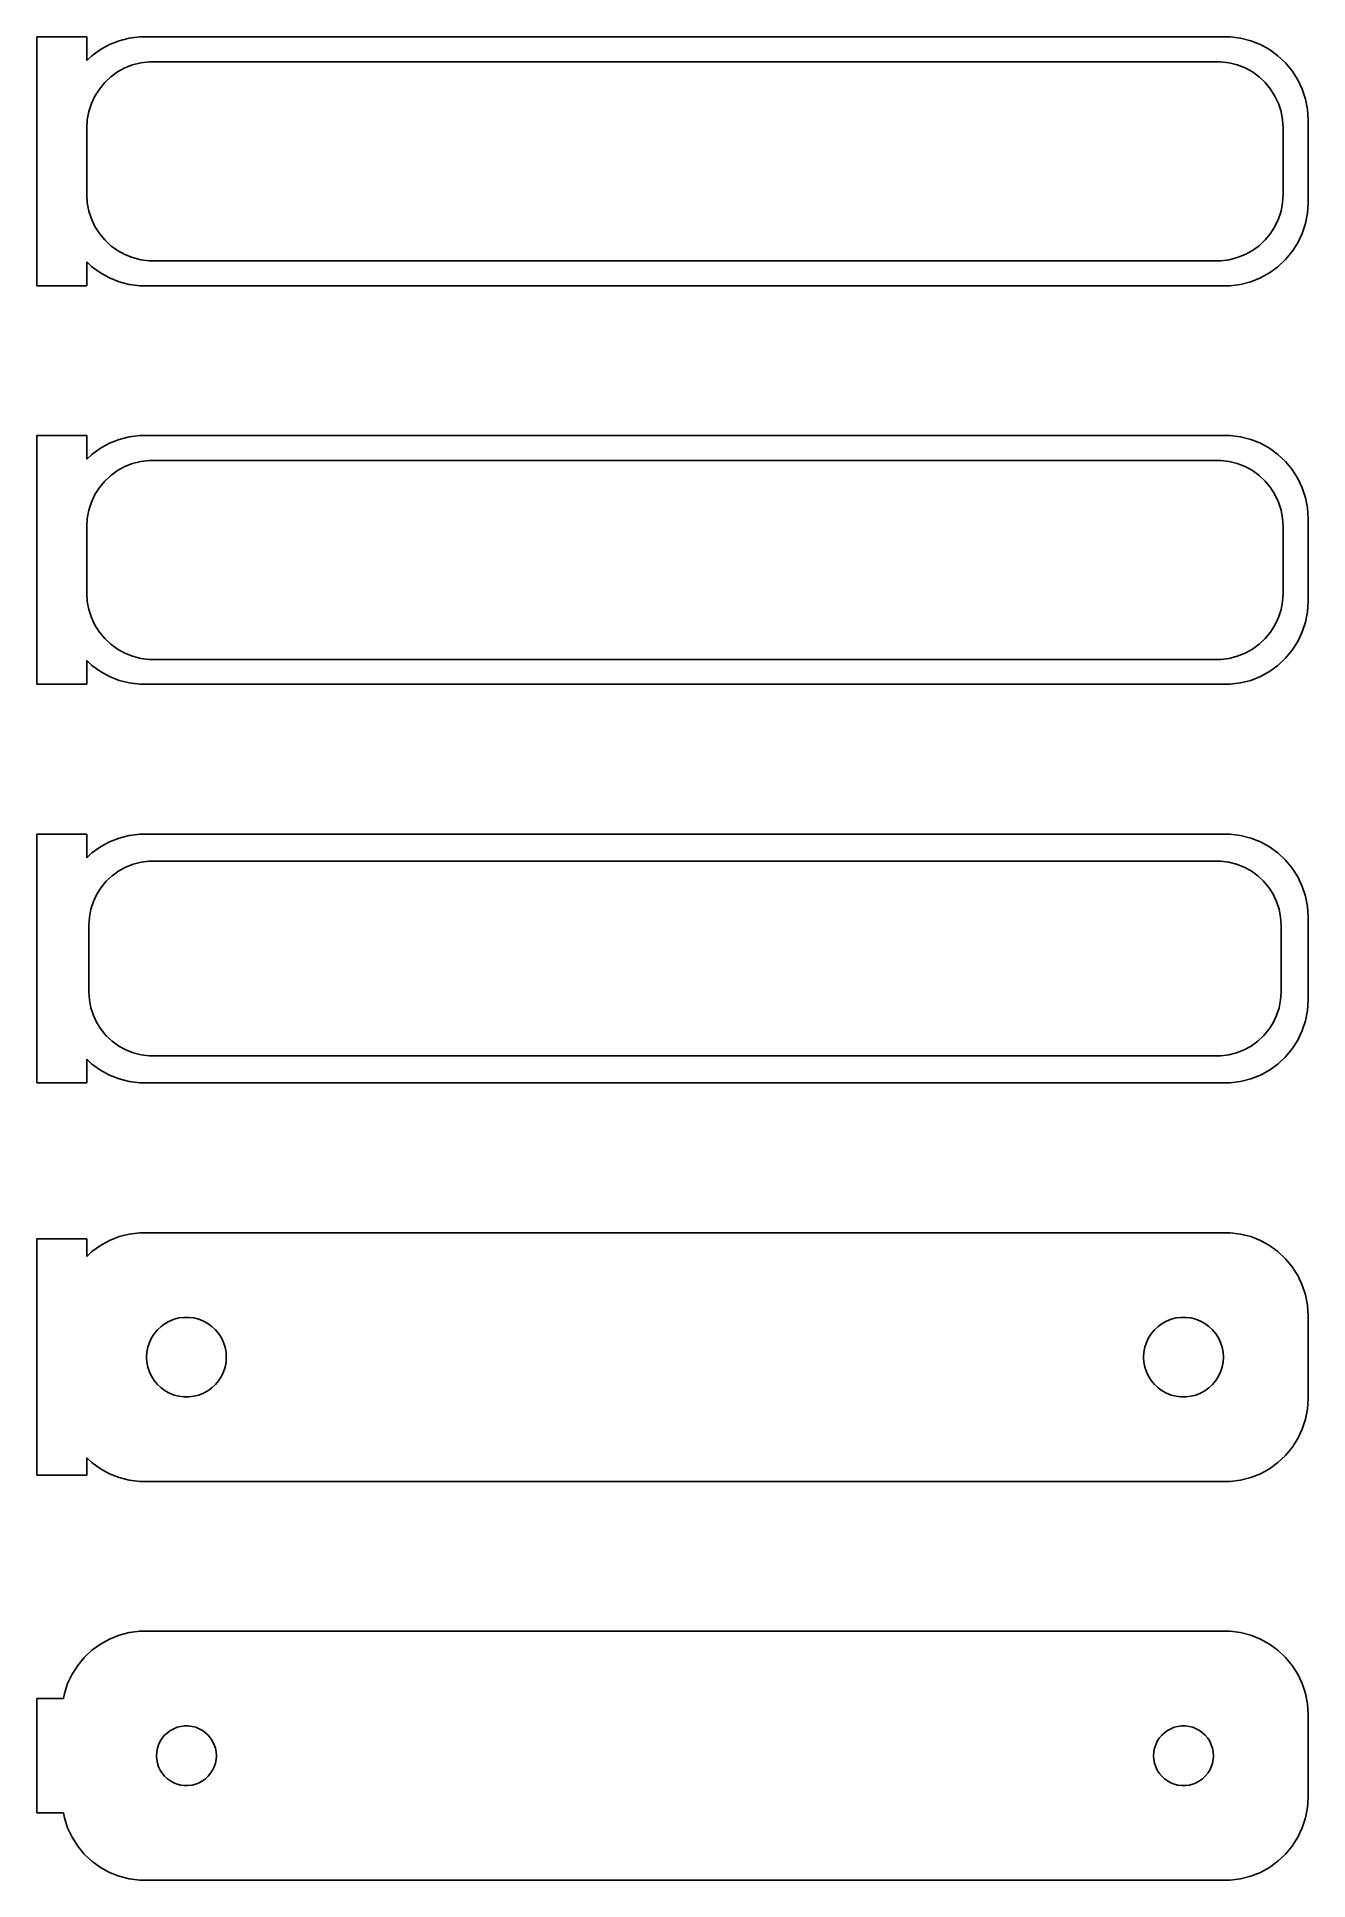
# Model space of a CAD drawing. Header units: metres. Extents: x -39 to 38, y 89 to 199.
import ezdxf

# ---------------------------------------------------------------- set-up
doc = ezdxf.new("R2010")
doc.units = ezdxf.units.M

msp = doc.modelspace()

# ---------------------------------------------------------------- linework, layer by layer
for p, q in [((-36, 199.49), (-39, 199.49)), ((-39, 199.49), (-39, 184.51)), ((-36, 198.059), (-36, 199.49)), ((-35.1791, 198.722), (-35.6871, 198.353)), ((-34.6289, 199.024), (-35.1791, 198.722)), ((-34.0451, 199.255), (-34.6289, 199.024)), ((-33.4369, 199.411), (-34.0451, 199.255)), ((-32.8139, 199.49), (-33.4369, 199.411)), ((32.8139, 199.49), (-32.8139, 199.49)), ((33.4369, 199.411), (32.8139, 199.49)), ((34.0451, 199.255), (33.4369, 199.411)), ((34.6289, 199.024), (34.0451, 199.255)), ((35.1791, 198.722), (34.6289, 199.024)), ((35.6871, 198.353), (35.1791, 198.722)), ((-35.6871, 198.353), (-36, 198.059)), ((-34.1433, 197.377), (-33.7031, 197.619)), ((-33.7031, 197.619), (-33.2361, 197.804)), ((-33.2361, 197.804), (-32.7495, 197.929)), ((-32.7495, 197.929), (-32.2512, 197.992)), ((-32.2512, 197.992), (32.2512, 197.992)), ((32.2512, 197.992), (32.7495, 197.929)), ((32.7495, 197.929), (33.2361, 197.804)), ((33.2361, 197.804), (33.7031, 197.619)), ((33.7031, 197.619), (34.1433, 197.377)), ((36.1448, 197.923), (35.6871, 198.353)), ((36.5451, 197.439), (36.1448, 197.923)), ((-35.2361, 196.351), (-34.9159, 196.738)), ((-34.9159, 196.738), (-34.5497, 197.082)), ((-34.5497, 197.082), (-34.1433, 197.377)), ((34.1433, 197.377), (34.5497, 197.082)), ((34.5497, 197.082), (34.9159, 196.738)), ((34.9159, 196.738), (35.2361, 196.351)), ((36.8815, 196.909), (36.5451, 197.439)), ((37.1489, 196.341), (36.8815, 196.909)), ((-35.8743, 194.995), (-35.7191, 195.472)), ((-35.7191, 195.472), (-35.5052, 195.927)), ((-35.5052, 195.927), (-35.2361, 196.351)), ((35.2361, 196.351), (35.5052, 195.927)), ((35.5052, 195.927), (35.7191, 195.472)), ((35.7191, 195.472), (35.8743, 194.995)), ((37.3429, 195.743), (37.1489, 196.341)), ((37.4606, 195.127), (37.3429, 195.743)), ((-36, 194), (-35.9685, 194.501)), ((-35.9685, 194.501), (-35.8743, 194.995)), ((35.8743, 194.995), (35.9685, 194.501)), ((35.9685, 194.501), (36, 194)), ((37.5, 194.5), (37.4606, 195.127)), ((37.5, 189.5), (37.5, 194.5)), ((-36, 190), (-36, 194)), ((36, 194), (36, 190)), ((-35.9685, 189.499), (-36, 190)), ((36, 190), (35.9685, 189.499)), ((-35.8743, 189.005), (-35.9685, 189.499)), ((-35.7191, 188.528), (-35.8743, 189.005)), ((35.8743, 189.005), (35.7191, 188.528)), ((35.9685, 189.499), (35.8743, 189.005)), ((37.3429, 188.257), (37.4606, 188.873)), ((37.4606, 188.873), (37.5, 189.5)), ((-35.5052, 188.073), (-35.7191, 188.528)), ((-35.2361, 187.649), (-35.5052, 188.073)), ((-34.9159, 187.262), (-35.2361, 187.649)), ((35.2361, 187.649), (34.9159, 187.262)), ((35.5052, 188.073), (35.2361, 187.649)), ((35.7191, 188.528), (35.5052, 188.073)), ((36.8815, 187.091), (37.1489, 187.659)), ((37.1489, 187.659), (37.3429, 188.257)), ((-34.5497, 186.918), (-34.9159, 187.262)), ((-34.1433, 186.623), (-34.5497, 186.918)), ((-33.7031, 186.381), (-34.1433, 186.623)), ((34.1433, 186.623), (33.7031, 186.381)), ((34.5497, 186.918), (34.1433, 186.623)), ((34.9159, 187.262), (34.5497, 186.918)), ((36.1448, 186.077), (36.5451, 186.561)), ((36.5451, 186.561), (36.8815, 187.091)), ((-36, 185.941), (-35.6871, 185.647)), ((-36, 184.51), (-36, 185.941)), ((-35.6871, 185.647), (-35.1791, 185.278)), ((-33.2361, 186.196), (-33.7031, 186.381)), ((-32.7495, 186.071), (-33.2361, 186.196)), ((-32.2512, 186.008), (-32.7495, 186.071)), ((32.2512, 186.008), (-32.2512, 186.008)), ((32.7495, 186.071), (32.2512, 186.008)), ((33.2361, 186.196), (32.7495, 186.071)), ((33.7031, 186.381), (33.2361, 186.196)), ((35.1791, 185.278), (35.6871, 185.647)), ((35.6871, 185.647), (36.1448, 186.077)), ((-39, 184.51), (-36, 184.51)), ((-35.1791, 185.278), (-34.6289, 184.976)), ((-34.6289, 184.976), (-34.0451, 184.745)), ((-34.0451, 184.745), (-33.4369, 184.589)), ((-33.4369, 184.589), (-32.8139, 184.51)), ((-32.8139, 184.51), (32.8139, 184.51)), ((32.8139, 184.51), (33.4369, 184.589)), ((33.4369, 184.589), (34.0451, 184.745)), ((34.0451, 184.745), (34.6289, 184.976)), ((34.6289, 184.976), (35.1791, 185.278)), ((-36, 175.49), (-39, 175.49)), ((-39, 175.49), (-39, 160.51)), ((-36, 174.059), (-36, 175.49)), ((-33.4369, 175.411), (-34.0451, 175.255)), ((-32.8139, 175.49), (-33.4369, 175.411)), ((32.8139, 175.49), (-32.8139, 175.49)), ((33.4369, 175.411), (32.8139, 175.49)), ((34.0451, 175.255), (33.4369, 175.411)), ((-35.6871, 174.353), (-36, 174.059)), ((-35.1791, 174.722), (-35.6871, 174.353)), ((-34.6289, 175.024), (-35.1791, 174.722)), ((-34.0451, 175.255), (-34.6289, 175.024)), ((34.6289, 175.024), (34.0451, 175.255)), ((35.1791, 174.722), (34.6289, 175.024)), ((35.6871, 174.353), (35.1791, 174.722)), ((36.1448, 173.923), (35.6871, 174.353)), ((-34.5497, 173.082), (-34.1433, 173.377)), ((-34.1433, 173.377), (-33.7031, 173.619)), ((-33.7031, 173.619), (-33.2361, 173.804)), ((-33.2361, 173.804), (-32.7495, 173.929)), ((-32.7495, 173.929), (-32.2512, 173.992)), ((-32.2512, 173.992), (32.2512, 173.992)), ((32.2512, 173.992), (32.7495, 173.929)), ((32.7495, 173.929), (33.2361, 173.804)), ((33.2361, 173.804), (33.7031, 173.619)), ((33.7031, 173.619), (34.1433, 173.377)), ((34.1433, 173.377), (34.5497, 173.082)), ((36.5451, 173.439), (36.1448, 173.923)), ((36.8815, 172.909), (36.5451, 173.439)), ((-35.5052, 171.927), (-35.2361, 172.351)), ((-35.2361, 172.351), (-34.9159, 172.738)), ((-34.9159, 172.738), (-34.5497, 173.082)), ((34.5497, 173.082), (34.9159, 172.738)), ((34.9159, 172.738), (35.2361, 172.351)), ((35.2361, 172.351), (35.5052, 171.927)), ((37.1489, 172.341), (36.8815, 172.909)), ((37.3429, 171.743), (37.1489, 172.341)), ((-35.9685, 170.501), (-35.8743, 170.995)), ((-35.8743, 170.995), (-35.7191, 171.472)), ((-35.7191, 171.472), (-35.5052, 171.927)), ((35.5052, 171.927), (35.7191, 171.472)), ((35.7191, 171.472), (35.8743, 170.995)), ((35.8743, 170.995), (35.9685, 170.501)), ((37.4606, 171.127), (37.3429, 171.743)), ((37.5, 170.5), (37.4606, 171.127)), ((-36, 170), (-35.9685, 170.501)), ((-36, 166), (-36, 170)), ((35.9685, 170.501), (36, 170)), ((36, 170), (36, 166)), ((37.5, 165.5), (37.5, 170.5)), ((-35.9685, 165.499), (-36, 166)), ((-35.8743, 165.005), (-35.9685, 165.499)), ((35.9685, 165.499), (35.8743, 165.005)), ((36, 166), (35.9685, 165.499)), ((37.4606, 164.873), (37.5, 165.5)), ((-35.7191, 164.528), (-35.8743, 165.005)), ((-35.5052, 164.073), (-35.7191, 164.528)), ((35.7191, 164.528), (35.5052, 164.073)), ((35.8743, 165.005), (35.7191, 164.528)), ((37.1489, 163.659), (37.3429, 164.257)), ((37.3429, 164.257), (37.4606, 164.873)), ((-35.2361, 163.649), (-35.5052, 164.073)), ((-34.9159, 163.262), (-35.2361, 163.649)), ((-34.5497, 162.918), (-34.9159, 163.262)), ((34.9159, 163.262), (34.5497, 162.918)), ((35.2361, 163.649), (34.9159, 163.262)), ((35.5052, 164.073), (35.2361, 163.649)), ((36.8815, 163.091), (37.1489, 163.659)), ((-34.1433, 162.623), (-34.5497, 162.918)), ((-33.7031, 162.381), (-34.1433, 162.623)), ((-33.2361, 162.196), (-33.7031, 162.381)), ((-32.7495, 162.071), (-33.2361, 162.196)), ((-32.2512, 162.008), (-32.7495, 162.071)), ((32.7495, 162.071), (32.2512, 162.008)), ((33.2361, 162.196), (32.7495, 162.071)), ((33.7031, 162.381), (33.2361, 162.196)), ((34.1433, 162.623), (33.7031, 162.381)), ((34.5497, 162.918), (34.1433, 162.623)), ((35.6871, 161.647), (36.1448, 162.077)), ((36.1448, 162.077), (36.5451, 162.561)), ((36.5451, 162.561), (36.8815, 163.091)), ((-36, 161.941), (-35.6871, 161.647)), ((-36, 160.51), (-36, 161.941)), ((-35.6871, 161.647), (-35.1791, 161.278)), ((-35.1791, 161.278), (-34.6289, 160.976)), ((-34.6289, 160.976), (-34.0451, 160.745)), ((32.2512, 162.008), (-32.2512, 162.008)), ((34.0451, 160.745), (34.6289, 160.976)), ((34.6289, 160.976), (35.1791, 161.278)), ((35.1791, 161.278), (35.6871, 161.647)), ((-39, 160.51), (-36, 160.51)), ((-34.0451, 160.745), (-33.4369, 160.589)), ((-33.4369, 160.589), (-32.8139, 160.51)), ((-32.8139, 160.51), (32.8139, 160.51)), ((32.8139, 160.51), (33.4369, 160.589)), ((33.4369, 160.589), (34.0451, 160.745)), ((-36, 151.49), (-39, 151.49)), ((-39, 151.49), (-39, 136.51)), ((-36, 150.059), (-36, 151.49)), ((-34.6289, 151.024), (-35.1791, 150.722)), ((-34.0451, 151.255), (-34.6289, 151.024)), ((-33.4369, 151.411), (-34.0451, 151.255)), ((-32.8139, 151.49), (-33.4369, 151.411)), ((32.8139, 151.49), (-32.8139, 151.49)), ((33.4369, 151.411), (32.8139, 151.49)), ((34.0451, 151.255), (33.4369, 151.411)), ((34.6289, 151.024), (34.0451, 151.255)), ((35.1791, 150.722), (34.6289, 151.024)), ((-35.6871, 150.353), (-36, 150.059)), ((-35.1791, 150.722), (-35.6871, 150.353)), ((-32.7256, 149.804), (-32.2432, 149.865)), ((-32.2432, 149.865), (32.2432, 149.865)), ((32.2432, 149.865), (32.7256, 149.804)), ((35.6871, 150.353), (35.1791, 150.722)), ((36.1448, 149.923), (35.6871, 150.353)), ((36.5451, 149.439), (36.1448, 149.923)), ((-34.823, 148.651), (-34.4685, 148.984)), ((-34.4685, 148.984), (-34.0751, 149.27)), ((-34.0751, 149.27), (-33.6489, 149.504)), ((-33.6489, 149.504), (-33.1967, 149.683)), ((-33.1967, 149.683), (-32.7256, 149.804)), ((32.7256, 149.804), (33.1967, 149.683)), ((33.1967, 149.683), (33.6489, 149.504)), ((33.6489, 149.504), (34.0751, 149.27)), ((34.0751, 149.27), (34.4685, 148.984)), ((34.4685, 148.984), (34.823, 148.651)), ((36.8815, 148.909), (36.5451, 149.439)), ((37.1489, 148.341), (36.8815, 148.909)), ((-35.6007, 147.426), (-35.3936, 147.866)), ((-35.3936, 147.866), (-35.133, 148.276)), ((-35.133, 148.276), (-34.823, 148.651)), ((34.823, 148.651), (35.133, 148.276)), ((35.133, 148.276), (35.3936, 147.866)), ((35.3936, 147.866), (35.6007, 147.426)), ((37.3429, 147.743), (37.1489, 148.341)), ((37.4606, 147.127), (37.3429, 147.743)), ((-35.8421, 146.485), (-35.751, 146.963)), ((-35.751, 146.963), (-35.6007, 147.426)), ((35.6007, 147.426), (35.751, 146.963)), ((35.751, 146.963), (35.8421, 146.485)), ((37.5, 146.5), (37.4606, 147.127)), ((37.5, 141.5), (37.5, 146.5)), ((-35.8726, 146), (-35.8421, 146.485)), ((-35.8726, 142), (-35.8726, 146)), ((35.8421, 146.485), (35.8726, 146)), ((35.8726, 146), (35.8726, 142)), ((-35.8421, 141.515), (-35.8726, 142)), ((-35.751, 141.037), (-35.8421, 141.515)), ((-35.6007, 140.574), (-35.751, 141.037)), ((35.751, 141.037), (35.6007, 140.574)), ((35.8421, 141.515), (35.751, 141.037)), ((35.8726, 142), (35.8421, 141.515)), ((37.4606, 140.873), (37.5, 141.5)), ((-35.3936, 140.134), (-35.6007, 140.574)), ((-35.133, 139.724), (-35.3936, 140.134)), ((35.3936, 140.134), (35.133, 139.724)), ((35.6007, 140.574), (35.3936, 140.134)), ((37.1489, 139.659), (37.3429, 140.257)), ((37.3429, 140.257), (37.4606, 140.873)), ((-34.823, 139.349), (-35.133, 139.724)), ((-34.4685, 139.016), (-34.823, 139.349)), ((-34.0751, 138.73), (-34.4685, 139.016)), ((-33.6489, 138.496), (-34.0751, 138.73)), ((34.0751, 138.73), (33.6489, 138.496)), ((34.4685, 139.016), (34.0751, 138.73)), ((34.823, 139.349), (34.4685, 139.016)), ((35.133, 139.724), (34.823, 139.349)), ((36.5451, 138.561), (36.8815, 139.091)), ((36.8815, 139.091), (37.1489, 139.659)), ((-36, 137.941), (-35.6871, 137.647)), ((-36, 136.51), (-36, 137.941)), ((-35.6871, 137.647), (-35.1791, 137.278)), ((-33.1967, 138.317), (-33.6489, 138.496)), ((-32.7256, 138.196), (-33.1967, 138.317)), ((-32.2432, 138.135), (-32.7256, 138.196)), ((32.2432, 138.135), (-32.2432, 138.135)), ((32.7256, 138.196), (32.2432, 138.135)), ((33.1967, 138.317), (32.7256, 138.196)), ((33.6489, 138.496), (33.1967, 138.317)), ((35.1791, 137.278), (35.6871, 137.647)), ((35.6871, 137.647), (36.1448, 138.077)), ((36.1448, 138.077), (36.5451, 138.561)), ((-39, 136.51), (-36, 136.51)), ((-35.1791, 137.278), (-34.6289, 136.976)), ((-34.6289, 136.976), (-34.0451, 136.745)), ((-34.0451, 136.745), (-33.4369, 136.589)), ((-33.4369, 136.589), (-32.8139, 136.51)), ((-32.8139, 136.51), (32.8139, 136.51)), ((32.8139, 136.51), (33.4369, 136.589)), ((33.4369, 136.589), (34.0451, 136.745)), ((34.0451, 136.745), (34.6289, 136.976)), ((34.6289, 136.976), (35.1791, 137.278)), ((-36, 127.115), (-39, 127.115)), ((-39, 127.115), (-39, 112.885)), ((-36, 126.059), (-36, 127.115)), ((-35.1791, 126.722), (-35.6871, 126.353)), ((-34.6289, 127.024), (-35.1791, 126.722)), ((-34.0451, 127.255), (-34.6289, 127.024)), ((-33.4369, 127.411), (-34.0451, 127.255)), ((-32.8139, 127.49), (-33.4369, 127.411)), ((32.8139, 127.49), (-32.8139, 127.49)), ((33.4369, 127.411), (32.8139, 127.49)), ((34.0451, 127.255), (33.4369, 127.411)), ((34.6289, 127.024), (34.0451, 127.255)), ((35.1791, 126.722), (34.6289, 127.024)), ((35.6871, 126.353), (35.1791, 126.722)), ((-35.6871, 126.353), (-36, 126.059)), ((36.1448, 125.923), (35.6871, 126.353)), ((36.5451, 125.439), (36.1448, 125.923)), ((36.8815, 124.909), (36.5451, 125.439)), ((37.1489, 124.341), (36.8815, 124.909)), ((37.3429, 123.743), (37.1489, 124.341)), ((37.4606, 123.127), (37.3429, 123.743)), ((-31.286, 122.026), (-31.0219, 122.172)), ((-31.0219, 122.172), (-30.7416, 122.283)), ((-30.7416, 122.283), (-30.4497, 122.357)), ((-30.4497, 122.357), (-30.1507, 122.395)), ((-30.1507, 122.395), (-29.8493, 122.395)), ((-29.8493, 122.395), (-29.5503, 122.357)), ((-29.5503, 122.357), (-29.2583, 122.283)), ((-29.2583, 122.283), (-28.9781, 122.172)), ((-28.9781, 122.172), (-28.714, 122.026)), ((28.714, 122.026), (28.9781, 122.172)), ((28.9781, 122.172), (29.2583, 122.283)), ((29.2583, 122.283), (29.5503, 122.357)), ((29.5503, 122.357), (29.8493, 122.395)), ((29.8493, 122.395), (30.1507, 122.395)), ((30.1507, 122.395), (30.4497, 122.357)), ((30.4497, 122.357), (30.7416, 122.283)), ((30.7416, 122.283), (31.0219, 122.172)), ((31.0219, 122.172), (31.286, 122.026)), ((37.5, 122.5), (37.4606, 123.127)), ((37.5, 117.5), (37.5, 122.5)), ((-32.2315, 120.883), (-32.1031, 121.156)), ((-32.1031, 121.156), (-31.9416, 121.411)), ((-31.9416, 121.411), (-31.7495, 121.643)), ((-31.7495, 121.643), (-31.5298, 121.849)), ((-31.5298, 121.849), (-31.286, 122.026)), ((-28.714, 122.026), (-28.4702, 121.849)), ((-28.4702, 121.849), (-28.2505, 121.643)), ((-28.2505, 121.643), (-28.0583, 121.411)), ((-28.0583, 121.411), (-27.8969, 121.156)), ((-27.8969, 121.156), (-27.7685, 120.883)), ((27.7685, 120.883), (27.8969, 121.156)), ((27.8969, 121.156), (28.0583, 121.411)), ((28.0583, 121.411), (28.2505, 121.643)), ((28.2505, 121.643), (28.4702, 121.849)), ((28.4702, 121.849), (28.714, 122.026)), ((31.286, 122.026), (31.5298, 121.849)), ((31.5298, 121.849), (31.7495, 121.643)), ((31.7495, 121.643), (31.9416, 121.411)), ((31.9416, 121.411), (32.1031, 121.156)), ((32.1031, 121.156), (32.2315, 120.883)), ((-32.4, 120), (-32.3811, 120.301)), ((-32.3811, 119.699), (-32.4, 120)), ((-32.3811, 120.301), (-32.3246, 120.597)), ((-32.3246, 120.597), (-32.2315, 120.883)), ((-27.7685, 120.883), (-27.6754, 120.597)), ((-27.6754, 120.597), (-27.6189, 120.301)), ((-27.6189, 120.301), (-27.6, 120)), ((-27.6, 120), (-27.6189, 119.699)), ((27.6, 120), (27.6189, 120.301)), ((27.6189, 119.699), (27.6, 120)), ((27.6189, 120.301), (27.6754, 120.597)), ((27.6754, 120.597), (27.7685, 120.883)), ((32.2315, 120.883), (32.3246, 120.597)), ((32.3246, 120.597), (32.3811, 120.301)), ((32.3811, 120.301), (32.4, 120)), ((32.4, 120), (32.3811, 119.699)), ((-32.3246, 119.403), (-32.3811, 119.699)), ((-32.2315, 119.117), (-32.3246, 119.403)), ((-32.1031, 118.844), (-32.2315, 119.117)), ((-31.9416, 118.589), (-32.1031, 118.844)), ((-27.8969, 118.844), (-28.0583, 118.589)), ((-27.7685, 119.117), (-27.8969, 118.844)), ((-27.6754, 119.403), (-27.7685, 119.117)), ((-27.6189, 119.699), (-27.6754, 119.403)), ((27.6754, 119.403), (27.6189, 119.699)), ((27.7685, 119.117), (27.6754, 119.403)), ((27.8969, 118.844), (27.7685, 119.117)), ((28.0583, 118.589), (27.8969, 118.844)), ((32.1031, 118.844), (31.9416, 118.589)), ((32.2315, 119.117), (32.1031, 118.844)), ((32.3246, 119.403), (32.2315, 119.117)), ((32.3811, 119.699), (32.3246, 119.403)), ((-31.7495, 118.357), (-31.9416, 118.589)), ((-31.5298, 118.151), (-31.7495, 118.357)), ((-31.286, 117.974), (-31.5298, 118.151)), ((-31.0219, 117.828), (-31.286, 117.974)), ((-30.7416, 117.717), (-31.0219, 117.828)), ((-30.4497, 117.643), (-30.7416, 117.717)), ((-30.1507, 117.605), (-30.4497, 117.643)), ((-29.5503, 117.643), (-29.8493, 117.605)), ((-29.2583, 117.717), (-29.5503, 117.643)), ((-28.9781, 117.828), (-29.2583, 117.717)), ((-28.714, 117.974), (-28.9781, 117.828)), ((-28.4702, 118.151), (-28.714, 117.974)), ((-28.2505, 118.357), (-28.4702, 118.151)), ((-28.0583, 118.589), (-28.2505, 118.357)), ((28.2505, 118.357), (28.0583, 118.589)), ((28.4702, 118.151), (28.2505, 118.357)), ((28.714, 117.974), (28.4702, 118.151)), ((28.9781, 117.828), (28.714, 117.974)), ((29.2583, 117.717), (28.9781, 117.828)), ((29.5503, 117.643), (29.2583, 117.717)), ((29.8493, 117.605), (29.5503, 117.643)), ((30.4497, 117.643), (30.1507, 117.605)), ((30.7416, 117.717), (30.4497, 117.643)), ((31.0219, 117.828), (30.7416, 117.717)), ((31.286, 117.974), (31.0219, 117.828)), ((31.5298, 118.151), (31.286, 117.974)), ((31.7495, 118.357), (31.5298, 118.151)), ((31.9416, 118.589), (31.7495, 118.357)), ((-29.8493, 117.605), (-30.1507, 117.605)), ((30.1507, 117.605), (29.8493, 117.605)), ((37.3429, 116.257), (37.4606, 116.873)), ((37.4606, 116.873), (37.5, 117.5)), ((36.8815, 115.091), (37.1489, 115.659)), ((37.1489, 115.659), (37.3429, 116.257)), ((36.1448, 114.077), (36.5451, 114.561)), ((36.5451, 114.561), (36.8815, 115.091)), ((-36, 112.885), (-36, 113.941)), ((-36, 113.941), (-35.6871, 113.647)), ((-35.6871, 113.647), (-35.1791, 113.278)), ((-35.1791, 113.278), (-34.6289, 112.976)), ((34.6289, 112.976), (35.1791, 113.278)), ((35.1791, 113.278), (35.6871, 113.647)), ((35.6871, 113.647), (36.1448, 114.077)), ((-39, 112.885), (-36, 112.885)), ((-34.6289, 112.976), (-34.0451, 112.745)), ((-34.0451, 112.745), (-33.4369, 112.589)), ((-33.4369, 112.589), (-32.8139, 112.51)), ((-32.8139, 112.51), (32.8139, 112.51)), ((32.8139, 112.51), (33.4369, 112.589)), ((33.4369, 112.589), (34.0451, 112.745)), ((34.0451, 112.745), (34.6289, 112.976)), ((-34.0451, 103.255), (-34.6289, 103.024)), ((-33.4369, 103.411), (-34.0451, 103.255)), ((-32.8139, 103.49), (-33.4369, 103.411)), ((32.8139, 103.49), (-32.8139, 103.49)), ((33.4369, 103.411), (32.8139, 103.49)), ((34.0451, 103.255), (33.4369, 103.411)), ((34.6289, 103.024), (34.0451, 103.255)), ((-35.6871, 102.353), (-36.1448, 101.923)), ((-35.1791, 102.722), (-35.6871, 102.353)), ((-34.6289, 103.024), (-35.1791, 102.722)), ((35.1791, 102.722), (34.6289, 103.024)), ((35.6871, 102.353), (35.1791, 102.722)), ((36.1448, 101.923), (35.6871, 102.353)), ((-36.5451, 101.439), (-36.8815, 100.909)), ((-36.1448, 101.923), (-36.5451, 101.439)), ((36.5451, 101.439), (36.1448, 101.923)), ((36.8815, 100.909), (36.5451, 101.439)), ((-37.1489, 100.341), (-37.3429, 99.7434)), ((-36.8815, 100.909), (-37.1489, 100.341)), ((37.1489, 100.341), (36.8815, 100.909)), ((37.3429, 99.7434), (37.1489, 100.341)), ((-37.4, 99.4442), (-39, 99.4442)), ((-39, 99.4442), (-39, 92.5558)), ((-37.3429, 99.7434), (-37.4, 99.4442)), ((37.4606, 99.1267), (37.3429, 99.7434)), ((37.5, 98.5), (37.4606, 99.1267)), ((-30.7664, 97.6287), (-30.5562, 97.7119)), ((-30.5562, 97.7119), (-30.3373, 97.7681)), ((-30.3373, 97.7681), (-30.113, 97.7964)), ((-30.113, 97.7964), (-29.887, 97.7964)), ((-29.887, 97.7964), (-29.6627, 97.7681)), ((-29.6627, 97.7681), (-29.4438, 97.7119)), ((-29.4438, 97.7119), (-29.2336, 97.6287)), ((29.2336, 97.6287), (29.4438, 97.7119)), ((29.4438, 97.7119), (29.6627, 97.7681)), ((29.6627, 97.7681), (29.887, 97.7964)), ((29.887, 97.7964), (30.113, 97.7964)), ((30.113, 97.7964), (30.3373, 97.7681)), ((30.3373, 97.7681), (30.5562, 97.7119)), ((30.5562, 97.7119), (30.7664, 97.6287)), ((37.5, 93.5), (37.5, 98.5)), ((-31.7434, 96.4476), (-31.6736, 96.6626)), ((-31.6736, 96.6626), (-31.5773, 96.8671)), ((-31.5773, 96.8671), (-31.4562, 97.058)), ((-31.4562, 97.058), (-31.3121, 97.2322)), ((-31.3121, 97.2322), (-31.1474, 97.3869)), ((-31.1474, 97.3869), (-30.9645, 97.5198)), ((-30.9645, 97.5198), (-30.7664, 97.6287)), ((-29.2336, 97.6287), (-29.0355, 97.5198)), ((-29.0355, 97.5198), (-28.8526, 97.3869)), ((-28.8526, 97.3869), (-28.6879, 97.2322)), ((-28.6879, 97.2322), (-28.5438, 97.058)), ((-28.5438, 97.058), (-28.4226, 96.8671)), ((-28.4226, 96.8671), (-28.3264, 96.6626)), ((-28.3264, 96.6626), (-28.2565, 96.4476)), ((28.2565, 96.4476), (28.3264, 96.6626)), ((28.3264, 96.6626), (28.4226, 96.8671)), ((28.4226, 96.8671), (28.5438, 97.058)), ((28.5438, 97.058), (28.6879, 97.2322)), ((28.6879, 97.2322), (28.8526, 97.3869)), ((28.8526, 97.3869), (29.0355, 97.5198)), ((29.0355, 97.5198), (29.2336, 97.6287)), ((30.7664, 97.6287), (30.9645, 97.5198)), ((30.9645, 97.5198), (31.1474, 97.3869)), ((31.1474, 97.3869), (31.3121, 97.2322)), ((31.3121, 97.2322), (31.4562, 97.058)), ((31.4562, 97.058), (31.5773, 96.8671)), ((31.5773, 96.8671), (31.6736, 96.6626)), ((31.6736, 96.6626), (31.7434, 96.4476)), ((-31.8, 96), (-31.7858, 96.2256)), ((-31.7858, 95.7744), (-31.8, 96)), ((-31.7858, 96.2256), (-31.7434, 96.4476)), ((-31.7434, 95.5524), (-31.7858, 95.7744)), ((-31.6736, 95.3374), (-31.7434, 95.5524)), ((-28.2565, 95.5524), (-28.3264, 95.3374)), ((-28.2565, 96.4476), (-28.2142, 96.2256)), ((-28.2142, 95.7744), (-28.2565, 95.5524)), ((-28.2142, 96.2256), (-28.2, 96)), ((-28.2, 96), (-28.2142, 95.7744)), ((28.2, 96), (28.2142, 96.2256)), ((28.2142, 95.7744), (28.2, 96)), ((28.2142, 96.2256), (28.2565, 96.4476)), ((28.2565, 95.5524), (28.2142, 95.7744)), ((28.3264, 95.3374), (28.2565, 95.5524)), ((31.7434, 95.5524), (31.6736, 95.3374)), ((31.7434, 96.4476), (31.7858, 96.2256)), ((31.7858, 95.7744), (31.7434, 95.5524)), ((31.7858, 96.2256), (31.8, 96)), ((31.8, 96), (31.7858, 95.7744)), ((-31.5773, 95.1329), (-31.6736, 95.3374)), ((-31.4562, 94.942), (-31.5773, 95.1329)), ((-31.3121, 94.7678), (-31.4562, 94.942)), ((-31.1474, 94.6131), (-31.3121, 94.7678)), ((-30.9645, 94.4802), (-31.1474, 94.6131)), ((-30.7664, 94.3713), (-30.9645, 94.4802)), ((-30.5562, 94.2881), (-30.7664, 94.3713)), ((-29.2336, 94.3713), (-29.4438, 94.2881)), ((-29.0355, 94.4802), (-29.2336, 94.3713)), ((-28.8526, 94.6131), (-29.0355, 94.4802)), ((-28.6879, 94.7678), (-28.8526, 94.6131)), ((-28.5438, 94.942), (-28.6879, 94.7678)), ((-28.4226, 95.1329), (-28.5438, 94.942)), ((-28.3264, 95.3374), (-28.4226, 95.1329)), ((28.4226, 95.1329), (28.3264, 95.3374)), ((28.5438, 94.942), (28.4226, 95.1329)), ((28.6879, 94.7678), (28.5438, 94.942)), ((28.8526, 94.6131), (28.6879, 94.7678)), ((29.0355, 94.4802), (28.8526, 94.6131)), ((29.2336, 94.3713), (29.0355, 94.4802)), ((29.4438, 94.2881), (29.2336, 94.3713)), ((30.7664, 94.3713), (30.5562, 94.2881)), ((30.9645, 94.4802), (30.7664, 94.3713)), ((31.1474, 94.6131), (30.9645, 94.4802)), ((31.3121, 94.7678), (31.1474, 94.6131)), ((31.4562, 94.942), (31.3121, 94.7678)), ((31.5773, 95.1329), (31.4562, 94.942)), ((31.6736, 95.3374), (31.5773, 95.1329)), ((-30.3373, 94.2319), (-30.5562, 94.2881)), ((-30.113, 94.2036), (-30.3373, 94.2319)), ((-29.887, 94.2036), (-30.113, 94.2036)), ((-29.6627, 94.2319), (-29.887, 94.2036)), ((-29.4438, 94.2881), (-29.6627, 94.2319)), ((29.6627, 94.2319), (29.4438, 94.2881)), ((29.887, 94.2036), (29.6627, 94.2319)), ((30.113, 94.2036), (29.887, 94.2036)), ((30.3373, 94.2319), (30.113, 94.2036)), ((30.5562, 94.2881), (30.3373, 94.2319)), ((37.4606, 92.8733), (37.5, 93.5)), ((-39, 92.5558), (-37.4, 92.5558)), ((-37.4, 92.5558), (-37.3429, 92.2566)), ((-37.3429, 92.2566), (-37.1489, 91.6594)), ((37.1489, 91.6594), (37.3429, 92.2566)), ((37.3429, 92.2566), (37.4606, 92.8733)), ((-37.1489, 91.6594), (-36.8815, 91.0912)), ((-36.8815, 91.0912), (-36.5451, 90.5611)), ((36.5451, 90.5611), (36.8815, 91.0912)), ((36.8815, 91.0912), (37.1489, 91.6594)), ((-36.5451, 90.5611), (-36.1448, 90.0773)), ((-36.1448, 90.0773), (-35.6871, 89.6474)), ((35.6871, 89.6474), (36.1448, 90.0773)), ((36.1448, 90.0773), (36.5451, 90.5611)), ((-35.6871, 89.6474), (-35.1791, 89.2784)), ((-35.1791, 89.2784), (-34.6289, 88.9759)), ((-34.6289, 88.9759), (-34.0451, 88.7447)), ((34.0451, 88.7447), (34.6289, 88.9759)), ((34.6289, 88.9759), (35.1791, 89.2784)), ((35.1791, 89.2784), (35.6871, 89.6474)), ((-34.0451, 88.7447), (-33.4369, 88.5886)), ((-33.4369, 88.5886), (-32.8139, 88.5099)), ((-32.8139, 88.5099), (32.8139, 88.5099)), ((32.8139, 88.5099), (33.4369, 88.5886)), ((33.4369, 88.5886), (34.0451, 88.7447))]:
    msp.add_line(p, q)

doc.saveas('drawing.dxf')
